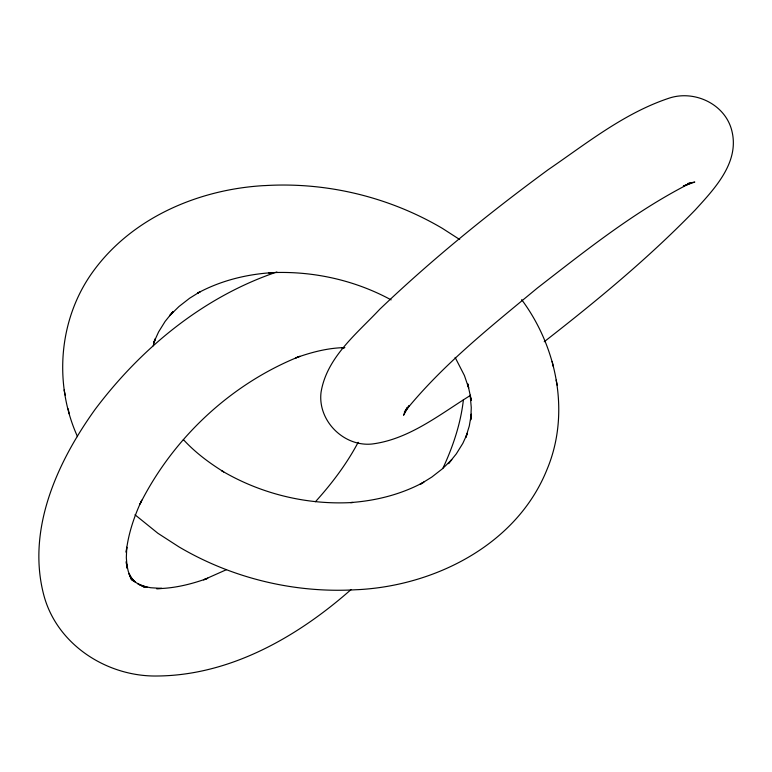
<?xml version="1.0" encoding="UTF-8"?>
<svg xmlns="http://www.w3.org/2000/svg" width="772" height="772" viewBox="0 0 772 772"><rect width="100%" height="100%" fill="white"/><g stroke="black" fill="none" stroke-linecap="round" stroke-linejoin="round"><path stroke-width="1.16" d="M126.762 547.387L126.328 557.654L127.187 568.337L126.299 562.788M126.714 547.261L126.193 552.318C128.181 534.156 134.058 516.671 141.758 500.159M463.412 399.722C460.739 423.519 453.048 446.438 443.003 468.073M153.203 345.837L155.326 338.927M155.249 338.821L153.531 343L158.598 331.921L165.111 321.432L173.025 311.627L169.647 315.661L179.007 306.503L189.613 298.233L200.382 291.536L197.564 293.177C220.078 280.921 245.38 274.533 270.866 272.738L268.656 272.815C310.913 270.412 353.923 279.638 391.134 299.883M141.334 501.115L140.07 503.991C173.237 437.888 231.098 383.8 299.874 356.317L295.744 357.87C311.434 352.244 327.83 347.931 344.582 347.612M406.95 407.568L403.534 415.249L408.996 405.734L404.345 412.19C442.452 364.828 490.654 326.797 537.206 288.159C586.131 250.205 635.086 211.055 690.573 183.003L683.355 186.062L694.79 182.047L690.11 182.964M358.169 442.298C346.705 463.933 331.825 483.61 315.43 501.732M351.067 589.547C297.645 636.726 230.481 675.326 157.43 676.002C107.626 676.928 57.668 645.315 44.081 596.138C26.161 530.103 57.138 462.274 95.11 409.401C141.228 348.066 203.615 296.747 276.897 271.985M544.212 341.745C596.968 300.655 648.769 257.945 695.331 209.839C714.669 188.609 739.692 162.352 731.885 130.95C725.468 104.403 695.061 89.899 669.72 97.967C624.654 112.741 586.874 143.216 548.207 169.676C489.429 212.84 432.581 258.842 379.795 309.215C356.934 333.62 326.807 357.233 321.065 392.166C317.466 420.547 343.598 446.834 371.911 444.025C409.054 439.374 439.664 414.477 470.553 395.332M226.524 569.649L203.625 579.83L207.755 578.276C191.369 584.221 174.192 588.467 156.687 588.65M687.775 183.562L690.129 183.379L688.006 183.369M344.785 347.574L341.658 347.718L343.878 347.854M156.62 588.66L161.83 588.428L150.733 587.733L142.743 586.18L147.143 587.212L138.034 584.018L144.335 587.145L136.355 582.802L132.022 579.367M459.697 239.523L442.462 228.415C389.368 197.072 326.932 181.931 265.375 185.57L263.165 185.656C197.68 189.613 130.902 218.225 92.119 272.825C58.585 319.926 53.722 384.273 77.518 436.653M131.269 578.846L134.965 581.934L129.918 576.192M134.984 514.76L157.884 533.269L178.959 546.885C232.054 578.228 294.489 593.378 356.046 589.731L358.256 589.644C435.505 585.523 516.97 544.318 546.972 469.579C570.469 413.676 557.201 347.448 521.65 299.652M183.34 439.538C195.017 452.315 209.009 462.775 223.687 471.866L221.834 470.804C261.09 493.983 307.246 505.178 352.765 502.485L350.556 502.562C376.041 500.767 401.343 494.379 423.857 482.133L420.065 484.372L431.809 477.067L442.414 468.797L451.774 459.639L448.397 463.673L456.31 453.868L462.824 443.379L467.436 433.304L465.738 437.521L469.289 426.019L471.306 414.139L470.785 419.765L471.267 407.568L470.177 395.235L471.325 400.543L467.793 384.012M129.918 576.327L133.498 581.142L128.895 573.499L131.684 580.042L128.258 571.309L126.116 561.678M455.133 357.407L464.435 375.568L468.662 388.007L467.774 383.906M552.183 361.421L553.283 366.546M556.149 380.075L557.297 385.373M64.124 389.928L65.273 395.235M68.139 408.764L69.239 413.879"/></g></svg>
